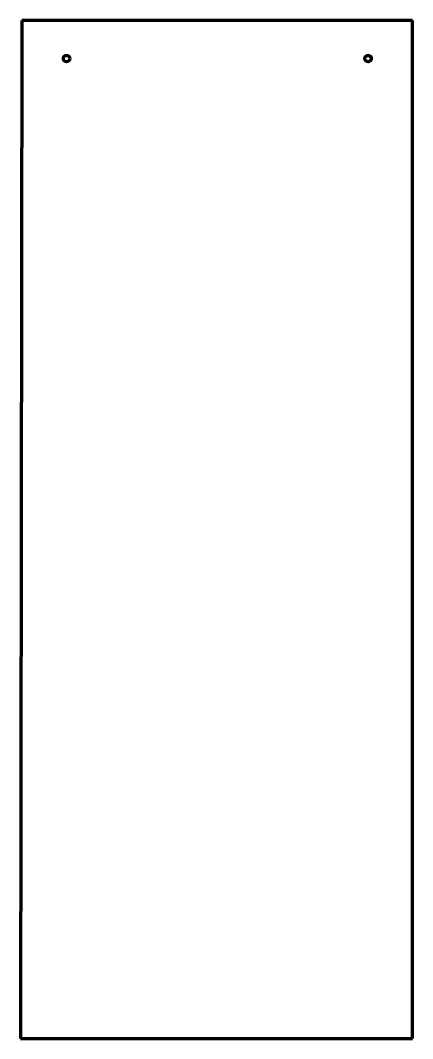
# Model space of a CAD drawing. Header units: inches. Extents: x 0 to 30.8, y 0 to 80.
import ezdxf

# ---------------------------------------------------------------- set-up
doc = ezdxf.new("R2010")
doc.units = ezdxf.units.IN
doc.header["$MEASUREMENT"] = 0
doc.layers.add('1', color=7, linetype='Continuous')

msp = doc.modelspace()

# ---------------------------------------------------------------- linework, layer by layer
at = {"color": 7, "lineweight": 90}
for p, q in [((0.125, 80), (0, 0)), ((30.8125, 80), (0.125, 80)), ((30.8125, 0), (30.8125, 80)), ((0, 0), (30.8125, 0))]:
    msp.add_line(p, q, dxfattribs=at)
at = {"layer": '1', "color": 1, "lineweight": 90}
for centre in [(3.625, 77), (27.3125, 77)]:
    msp.add_circle(centre, 0.25, dxfattribs=at)

doc.saveas('drawing.dxf')
